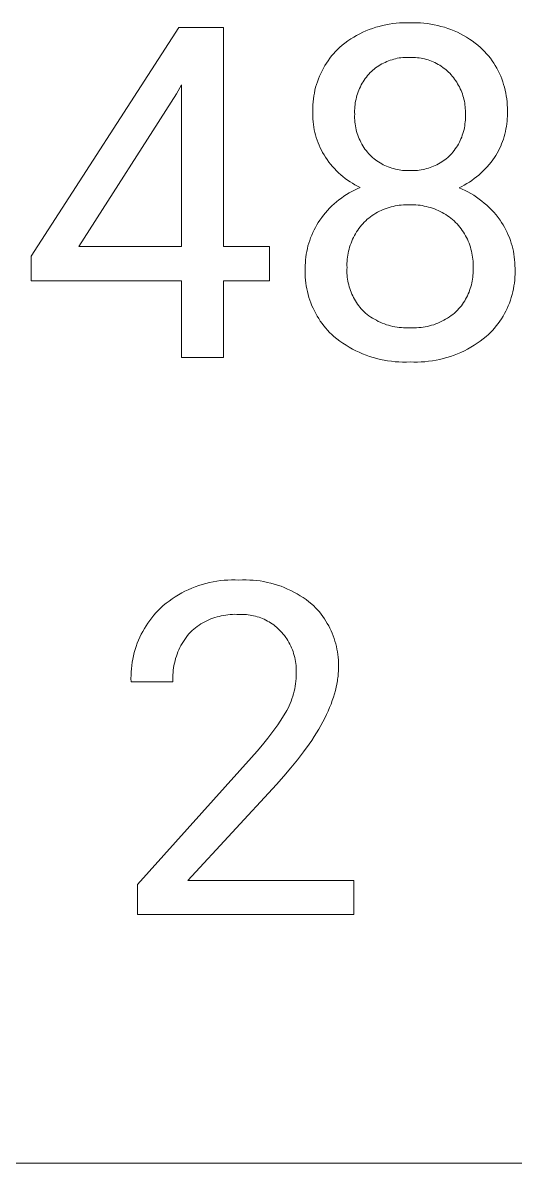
# Model space of a CAD drawing. Header units: millimetres. Extents: x 2840 to 6121, y 744 to 3036.
# Drawn here: x 5451.2 to 5497.6, y 927.5 to 1034.8 of the extents above; entities that cross this region are included whole.
import ezdxf

# ---------------------------------------------------------------- set-up
doc = ezdxf.new("R2010")
doc.units = ezdxf.units.MM
doc.header["$MEASUREMENT"] = 0
doc.layers.add('Domyślny', color=7, linetype='Continuous', true_color=0x000000)

msp = doc.modelspace()

# ---------------------------------------------------------------- linework, layer by layer
at = {"layer": 'Domyślny', "color": 18, "lineweight": 15, "true_color": 0x000000}
for p, q in [((5452.01, 1012.87), (5465.92, 1034.41)), ((5465.92, 1034.41), (5470.13, 1034.41)), ((5470.13, 1034.41), (5470.13, 1013.77)), ((5483.24, 1033.95), (5483.54, 1034.08)), ((5483.54, 1034.08), (5483.84, 1034.21)), ((5483.84, 1034.21), (5484.15, 1034.32)), ((5484.15, 1034.32), (5484.46, 1034.42)), ((5484.46, 1034.42), (5484.78, 1034.51)), ((5484.78, 1034.51), (5485.09, 1034.59)), ((5485.09, 1034.59), (5485.41, 1034.66)), ((5485.41, 1034.66), (5485.73, 1034.72)), ((5485.73, 1034.72), (5486.06, 1034.77)), ((5486.06, 1034.77), (5486.38, 1034.8)), ((5486.38, 1034.8), (5486.71, 1034.83)), ((5486.71, 1034.83), (5487.04, 1034.84)), ((5487.04, 1034.84), (5487.36, 1034.84)), ((5487.36, 1034.84), (5487.69, 1034.83)), ((5487.69, 1034.83), (5488.02, 1034.84)), ((5488.02, 1034.84), (5488.34, 1034.84)), ((5488.34, 1034.84), (5488.67, 1034.83)), ((5488.67, 1034.83), (5489, 1034.8)), ((5489, 1034.8), (5489.32, 1034.77)), ((5489.32, 1034.77), (5489.64, 1034.72)), ((5489.64, 1034.72), (5489.97, 1034.66)), ((5489.97, 1034.66), (5490.29, 1034.59)), ((5490.29, 1034.59), (5490.6, 1034.51)), ((5490.6, 1034.51), (5490.92, 1034.42)), ((5490.92, 1034.42), (5491.23, 1034.32)), ((5491.23, 1034.32), (5491.53, 1034.21)), ((5491.53, 1034.21), (5491.84, 1034.08)), ((5491.84, 1034.08), (5492.14, 1033.95)), ((5481.31, 1032.74), (5481.56, 1032.94)), ((5481.56, 1032.94), (5481.83, 1033.13)), ((5481.83, 1033.13), (5482.1, 1033.32)), ((5482.1, 1033.32), (5482.38, 1033.49)), ((5482.38, 1033.49), (5482.66, 1033.65)), ((5482.66, 1033.65), (5482.95, 1033.81)), ((5482.95, 1033.81), (5483.24, 1033.95)), ((5492.14, 1033.95), (5492.43, 1033.81)), ((5492.43, 1033.81), (5492.72, 1033.65)), ((5492.72, 1033.65), (5493, 1033.49)), ((5493, 1033.49), (5493.28, 1033.31)), ((5493.28, 1033.31), (5493.55, 1033.13)), ((5493.55, 1033.13), (5493.81, 1032.94)), ((5493.81, 1032.94), (5494.07, 1032.74)), ((5480.3, 1031.72), (5480.48, 1031.93)), ((5480.48, 1031.93), (5480.67, 1032.13)), ((5480.67, 1032.13), (5480.86, 1032.33)), ((5480.86, 1032.33), (5481.06, 1032.53)), ((5481.06, 1032.53), (5481.31, 1032.74)), ((5494.07, 1032.74), (5494.32, 1032.53)), ((5494.32, 1032.53), (5494.52, 1032.33)), ((5494.52, 1032.33), (5494.71, 1032.14)), ((5494.71, 1032.14), (5494.9, 1031.93)), ((5494.9, 1031.93), (5495.08, 1031.72)), ((5479.53, 1030.57), (5479.67, 1030.81)), ((5479.67, 1030.81), (5479.81, 1031.04)), ((5479.81, 1031.04), (5479.97, 1031.27)), ((5479.97, 1031.27), (5480.13, 1031.5)), ((5480.13, 1031.5), (5480.3, 1031.72)), ((5484.74, 1030.79), (5484.6, 1030.69)), ((5484.89, 1030.88), (5484.74, 1030.79)), ((5485.04, 1030.97), (5484.89, 1030.88)), ((5485.19, 1031.05), (5485.04, 1030.97)), ((5485.34, 1031.12), (5485.19, 1031.05)), ((5485.5, 1031.19), (5485.34, 1031.12)), ((5485.66, 1031.26), (5485.5, 1031.19)), ((5485.82, 1031.31), (5485.66, 1031.26)), ((5485.99, 1031.37), (5485.82, 1031.31)), ((5486.15, 1031.42), (5485.99, 1031.37)), ((5486.32, 1031.46), (5486.15, 1031.42)), ((5486.49, 1031.5), (5486.32, 1031.46)), ((5486.66, 1031.53), (5486.49, 1031.5)), ((5486.83, 1031.55), (5486.66, 1031.53)), ((5487, 1031.57), (5486.83, 1031.55)), ((5487.17, 1031.58), (5487, 1031.57)), ((5487.34, 1031.59), (5487.17, 1031.58)), ((5487.52, 1031.59), (5487.34, 1031.59)), ((5487.69, 1031.59), (5487.52, 1031.59)), ((5487.86, 1031.59), (5487.69, 1031.59)), ((5488.03, 1031.59), (5487.86, 1031.59)), ((5488.21, 1031.58), (5488.03, 1031.59)), ((5488.38, 1031.56), (5488.21, 1031.58)), ((5488.55, 1031.54), (5488.38, 1031.56)), ((5488.72, 1031.52), (5488.55, 1031.54)), ((5488.89, 1031.48), (5488.72, 1031.52)), ((5489.06, 1031.45), (5488.89, 1031.48)), ((5489.23, 1031.4), (5489.06, 1031.45)), ((5489.39, 1031.35), (5489.23, 1031.4)), ((5489.55, 1031.3), (5489.39, 1031.35)), ((5489.72, 1031.23), (5489.55, 1031.3)), ((5489.87, 1031.17), (5489.72, 1031.23)), ((5490.03, 1031.09), (5489.87, 1031.17)), ((5490.19, 1031.02), (5490.03, 1031.09)), ((5490.34, 1030.93), (5490.19, 1031.02)), ((5490.48, 1030.85), (5490.34, 1030.93)), ((5490.63, 1030.75), (5490.48, 1030.85)), ((5495.08, 1031.72), (5495.25, 1031.5)), ((5495.25, 1031.5), (5495.41, 1031.27)), ((5495.41, 1031.27), (5495.57, 1031.04)), ((5495.57, 1031.04), (5495.71, 1030.81)), ((5495.71, 1030.81), (5495.85, 1030.57)), ((5479.06, 1029.56), (5479.16, 1029.82)), ((5479.16, 1029.82), (5479.28, 1030.07)), ((5479.28, 1030.07), (5479.4, 1030.32)), ((5479.4, 1030.32), (5479.53, 1030.57)), ((5483.58, 1029.74), (5483.47, 1029.6)), ((5483.69, 1029.88), (5483.58, 1029.74)), ((5483.81, 1030.01), (5483.69, 1029.88)), ((5483.93, 1030.15), (5483.81, 1030.01)), ((5484.06, 1030.26), (5483.93, 1030.15)), ((5484.19, 1030.38), (5484.06, 1030.26)), ((5484.32, 1030.49), (5484.19, 1030.38)), ((5484.45, 1030.59), (5484.32, 1030.49)), ((5484.6, 1030.69), (5484.45, 1030.59)), ((5490.77, 1030.65), (5490.63, 1030.75)), ((5490.91, 1030.55), (5490.77, 1030.65)), ((5491.05, 1030.44), (5490.91, 1030.55)), ((5491.18, 1030.33), (5491.05, 1030.44)), ((5491.3, 1030.21), (5491.18, 1030.33)), ((5491.43, 1030.09), (5491.3, 1030.21)), ((5491.55, 1029.96), (5491.43, 1030.09)), ((5491.66, 1029.83), (5491.55, 1029.96)), ((5491.77, 1029.69), (5491.66, 1029.83)), ((5495.85, 1030.57), (5495.98, 1030.32)), ((5495.98, 1030.32), (5496.1, 1030.07)), ((5496.1, 1030.07), (5496.22, 1029.82)), ((5496.22, 1029.82), (5496.32, 1029.56)), ((5466.16, 1029.01), (5465.69, 1028.15)), ((5466.16, 1013.77), (5466.16, 1029.01)), ((5478.73, 1028.5), (5478.8, 1028.77)), ((5478.8, 1028.77), (5478.88, 1029.04)), ((5478.88, 1029.04), (5478.96, 1029.3)), ((5478.96, 1029.3), (5479.06, 1029.56)), ((5482.94, 1028.67), (5482.87, 1028.51)), ((5483.01, 1028.83), (5482.94, 1028.67)), ((5483.1, 1028.99), (5483.01, 1028.83)), ((5483.18, 1029.15), (5483.1, 1028.99)), ((5483.28, 1029.3), (5483.18, 1029.15)), ((5483.37, 1029.45), (5483.28, 1029.3)), ((5483.47, 1029.6), (5483.37, 1029.45)), ((5491.88, 1029.55), (5491.77, 1029.69)), ((5491.98, 1029.41), (5491.88, 1029.55)), ((5492.08, 1029.26), (5491.98, 1029.41)), ((5492.17, 1029.11), (5492.08, 1029.26)), ((5492.26, 1028.95), (5492.17, 1029.11)), ((5492.34, 1028.8), (5492.26, 1028.95)), ((5492.42, 1028.64), (5492.34, 1028.8)), ((5492.49, 1028.48), (5492.42, 1028.64)), ((5496.32, 1029.56), (5496.42, 1029.3)), ((5496.42, 1029.3), (5496.5, 1029.04)), ((5496.5, 1029.04), (5496.58, 1028.77)), ((5496.58, 1028.77), (5496.65, 1028.5)), ((5465.69, 1028.15), (5456.49, 1013.77)), ((5478.56, 1027.41), (5478.59, 1027.68)), ((5478.59, 1027.68), (5478.63, 1027.96)), ((5478.63, 1027.96), (5478.68, 1028.23)), ((5478.68, 1028.23), (5478.73, 1028.5)), ((5482.6, 1027.65), (5482.56, 1027.48)), ((5482.64, 1027.83), (5482.6, 1027.65)), ((5482.69, 1028), (5482.64, 1027.83)), ((5482.74, 1028.17), (5482.69, 1028)), ((5482.8, 1028.34), (5482.74, 1028.17)), ((5482.87, 1028.51), (5482.8, 1028.34)), ((5492.56, 1028.31), (5492.49, 1028.48)), ((5492.62, 1028.15), (5492.56, 1028.31)), ((5492.67, 1027.98), (5492.62, 1028.15)), ((5492.72, 1027.81), (5492.67, 1027.98)), ((5492.76, 1027.64), (5492.72, 1027.81)), ((5492.8, 1027.47), (5492.76, 1027.64)), ((5496.65, 1028.5), (5496.71, 1028.23)), ((5496.71, 1028.23), (5496.75, 1027.96)), ((5496.75, 1027.96), (5496.79, 1027.68)), ((5496.79, 1027.68), (5496.82, 1027.41)), ((5478.52, 1026.58), (5478.53, 1026.85)), ((5478.53, 1026.3), (5478.52, 1026.58)), ((5478.53, 1026.85), (5478.54, 1027.13)), ((5478.54, 1027.13), (5478.56, 1027.41)), ((5482.48, 1026.77), (5482.47, 1026.59)), ((5482.47, 1026.59), (5482.47, 1026.41)), ((5482.49, 1026.95), (5482.48, 1026.77)), ((5482.51, 1027.13), (5482.49, 1026.95)), ((5482.53, 1027.3), (5482.51, 1027.13)), ((5482.56, 1027.48), (5482.53, 1027.3)), ((5492.83, 1027.29), (5492.8, 1027.47)), ((5492.86, 1027.12), (5492.83, 1027.29)), ((5492.88, 1026.94), (5492.86, 1027.12)), ((5492.89, 1026.76), (5492.88, 1026.94)), ((5492.9, 1026.59), (5492.89, 1026.76)), ((5492.9, 1026.41), (5492.9, 1026.59)), ((5496.82, 1027.41), (5496.84, 1027.13)), ((5496.84, 1027.13), (5496.85, 1026.85)), ((5496.85, 1026.85), (5496.85, 1026.58)), ((5496.85, 1026.58), (5496.85, 1026.3)), ((5478.53, 1026.04), (5478.53, 1026.3)), ((5478.54, 1025.79), (5478.53, 1026.04)), ((5478.56, 1025.53), (5478.54, 1025.79)), ((5478.59, 1025.28), (5478.56, 1025.53)), ((5482.47, 1026.41), (5482.48, 1026.23)), ((5482.48, 1026.23), (5482.47, 1026.05)), ((5482.47, 1026.05), (5482.47, 1025.87)), ((5482.47, 1025.87), (5482.48, 1025.69)), ((5482.48, 1025.69), (5482.5, 1025.5)), ((5482.5, 1025.5), (5482.52, 1025.32)), ((5492.86, 1025.32), (5492.88, 1025.51)), ((5492.88, 1025.51), (5492.9, 1025.69)), ((5492.9, 1026.23), (5492.9, 1026.41)), ((5492.91, 1026.05), (5492.9, 1026.23)), ((5492.9, 1025.87), (5492.91, 1026.05)), ((5492.9, 1025.69), (5492.9, 1025.87)), ((5496.82, 1025.57), (5496.8, 1025.33)), ((5496.84, 1025.81), (5496.82, 1025.57)), ((5496.85, 1026.06), (5496.84, 1025.81)), ((5496.85, 1026.3), (5496.85, 1026.06)), ((5478.63, 1025.03), (5478.59, 1025.28)), ((5478.67, 1024.77), (5478.63, 1025.03)), ((5478.73, 1024.52), (5478.67, 1024.77)), ((5478.79, 1024.28), (5478.73, 1024.52)), ((5482.52, 1025.32), (5482.54, 1025.14)), ((5482.54, 1025.14), (5482.58, 1024.96)), ((5482.58, 1024.96), (5482.62, 1024.78)), ((5482.62, 1024.78), (5482.66, 1024.61)), ((5482.66, 1024.61), (5482.72, 1024.43)), ((5482.72, 1024.43), (5482.77, 1024.26)), ((5492.61, 1024.26), (5492.67, 1024.43)), ((5492.67, 1024.43), (5492.72, 1024.61)), ((5492.72, 1024.61), (5492.77, 1024.79)), ((5492.77, 1024.79), (5492.8, 1024.96)), ((5492.8, 1024.96), (5492.84, 1025.14)), ((5492.84, 1025.14), (5492.86, 1025.32)), ((5496.62, 1024.37), (5496.55, 1024.14)), ((5496.67, 1024.61), (5496.62, 1024.37)), ((5496.72, 1024.85), (5496.67, 1024.61)), ((5496.76, 1025.09), (5496.72, 1024.85)), ((5496.8, 1025.33), (5496.76, 1025.09)), ((5478.86, 1024.03), (5478.79, 1024.28)), ((5478.94, 1023.79), (5478.86, 1024.03)), ((5479.03, 1023.55), (5478.94, 1023.79)), ((5479.12, 1023.31), (5479.03, 1023.55)), ((5479.23, 1023.08), (5479.12, 1023.31)), ((5482.77, 1024.26), (5482.84, 1024.09)), ((5482.84, 1024.09), (5482.91, 1023.92)), ((5482.91, 1023.92), (5482.98, 1023.75)), ((5482.98, 1023.75), (5483.06, 1023.59)), ((5483.06, 1023.59), (5483.15, 1023.43)), ((5483.15, 1023.43), (5483.24, 1023.27)), ((5483.24, 1023.27), (5483.34, 1023.11)), ((5492.05, 1023.12), (5492.15, 1023.27)), ((5492.15, 1023.27), (5492.24, 1023.43)), ((5492.24, 1023.43), (5492.33, 1023.59)), ((5492.33, 1023.59), (5492.41, 1023.75)), ((5492.41, 1023.75), (5492.48, 1023.92)), ((5492.48, 1023.92), (5492.55, 1024.09)), ((5492.55, 1024.09), (5492.61, 1024.26)), ((5496.31, 1023.45), (5496.22, 1023.22)), ((5496.4, 1023.68), (5496.31, 1023.45)), ((5496.48, 1023.9), (5496.4, 1023.68)), ((5496.55, 1024.14), (5496.48, 1023.9)), ((5479.34, 1022.85), (5479.23, 1023.08)), ((5479.46, 1022.62), (5479.34, 1022.85)), ((5479.59, 1022.4), (5479.46, 1022.62)), ((5479.72, 1022.18), (5479.59, 1022.4)), ((5479.88, 1021.96), (5479.72, 1022.18)), ((5483.34, 1023.11), (5483.44, 1022.96)), ((5483.44, 1022.96), (5483.55, 1022.82)), ((5483.55, 1022.82), (5483.67, 1022.67)), ((5483.67, 1022.67), (5483.79, 1022.53)), ((5483.79, 1022.53), (5483.91, 1022.4)), ((5483.91, 1022.4), (5484.03, 1022.28)), ((5484.03, 1022.28), (5484.16, 1022.16)), ((5491.23, 1022.16), (5491.37, 1022.28)), ((5491.37, 1022.28), (5491.49, 1022.4)), ((5491.49, 1022.4), (5491.61, 1022.54)), ((5491.61, 1022.54), (5491.73, 1022.67)), ((5491.73, 1022.67), (5491.84, 1022.82)), ((5491.84, 1022.82), (5491.95, 1022.97)), ((5491.95, 1022.97), (5492.05, 1023.12)), ((5495.76, 1022.36), (5495.63, 1022.16)), ((5495.89, 1022.57), (5495.76, 1022.36)), ((5496.01, 1022.79), (5495.89, 1022.57)), ((5496.12, 1023), (5496.01, 1022.79)), ((5496.22, 1023.22), (5496.12, 1023)), ((5480.04, 1021.73), (5479.88, 1021.96)), ((5480.21, 1021.52), (5480.04, 1021.73)), ((5480.39, 1021.31), (5480.21, 1021.52)), ((5480.57, 1021.11), (5480.39, 1021.31)), ((5480.76, 1020.91), (5480.57, 1021.11)), ((5484.16, 1022.16), (5484.3, 1022.05)), ((5484.3, 1022.05), (5484.43, 1021.94)), ((5484.43, 1021.94), (5484.57, 1021.84)), ((5484.57, 1021.84), (5484.72, 1021.74)), ((5484.72, 1021.74), (5484.86, 1021.65)), ((5484.86, 1021.65), (5485.02, 1021.56)), ((5485.02, 1021.56), (5485.17, 1021.48)), ((5485.17, 1021.48), (5485.32, 1021.4)), ((5485.32, 1021.4), (5485.48, 1021.33)), ((5485.48, 1021.33), (5485.64, 1021.27)), ((5485.64, 1021.27), (5485.81, 1021.21)), ((5485.81, 1021.21), (5485.97, 1021.15)), ((5485.97, 1021.15), (5486.14, 1021.11)), ((5486.14, 1021.11), (5486.31, 1021.06)), ((5489.08, 1021.06), (5489.25, 1021.11)), ((5489.25, 1021.11), (5489.41, 1021.16)), ((5489.41, 1021.16), (5489.58, 1021.21)), ((5489.58, 1021.21), (5489.74, 1021.27)), ((5489.74, 1021.27), (5489.91, 1021.33)), ((5489.91, 1021.33), (5490.06, 1021.41)), ((5490.06, 1021.41), (5490.22, 1021.48)), ((5490.22, 1021.48), (5490.38, 1021.56)), ((5490.38, 1021.56), (5490.53, 1021.65)), ((5490.53, 1021.65), (5490.68, 1021.74)), ((5490.68, 1021.74), (5490.82, 1021.84)), ((5490.82, 1021.84), (5490.96, 1021.94)), ((5490.96, 1021.94), (5491.1, 1022.05)), ((5491.1, 1022.05), (5491.23, 1022.16)), ((5494.95, 1021.29), (5494.76, 1021.08)), ((5495.13, 1021.5), (5494.95, 1021.29)), ((5495.31, 1021.71), (5495.13, 1021.5)), ((5495.47, 1021.93), (5495.31, 1021.71)), ((5495.63, 1022.16), (5495.47, 1021.93)), ((5480.96, 1020.72), (5480.76, 1020.91)), ((5481.16, 1020.54), (5480.96, 1020.72)), ((5481.37, 1020.36), (5481.16, 1020.54)), ((5481.59, 1020.19), (5481.37, 1020.36)), ((5481.81, 1020.03), (5481.59, 1020.19)), ((5482.04, 1019.88), (5481.81, 1020.03)), ((5486.31, 1021.06), (5486.48, 1021.03)), ((5486.48, 1021.03), (5486.65, 1020.99)), ((5486.65, 1020.99), (5486.82, 1020.97)), ((5486.82, 1020.97), (5486.99, 1020.95)), ((5486.99, 1020.95), (5487.17, 1020.94)), ((5487.17, 1020.94), (5487.34, 1020.93)), ((5487.34, 1020.93), (5487.52, 1020.93)), ((5487.52, 1020.93), (5487.69, 1020.94)), ((5487.69, 1020.94), (5487.86, 1020.93)), ((5487.86, 1020.93), (5488.04, 1020.93)), ((5488.04, 1020.93), (5488.21, 1020.94)), ((5488.21, 1020.94), (5488.39, 1020.95)), ((5488.39, 1020.95), (5488.56, 1020.97)), ((5488.56, 1020.97), (5488.73, 1021)), ((5488.73, 1021), (5488.91, 1021.03)), ((5488.91, 1021.03), (5489.08, 1021.06)), ((5493.72, 1020.17), (5493.5, 1020.01)), ((5493.94, 1020.34), (5493.72, 1020.17)), ((5494.16, 1020.51), (5493.94, 1020.34)), ((5494.36, 1020.7), (5494.16, 1020.51)), ((5494.57, 1020.89), (5494.36, 1020.7)), ((5494.76, 1021.08), (5494.57, 1020.89)), ((5481.95, 1018.82), (5482.2, 1018.96)), ((5482.27, 1019.73), (5482.04, 1019.88)), ((5482.2, 1018.96), (5482.46, 1019.1)), ((5482.5, 1019.59), (5482.27, 1019.73)), ((5482.46, 1019.1), (5482.72, 1019.22)), ((5482.75, 1019.46), (5482.5, 1019.59)), ((5482.72, 1019.22), (5482.99, 1019.34)), ((5482.99, 1019.34), (5482.75, 1019.46)), ((5492.55, 1019.44), (5492.3, 1019.32)), ((5492.3, 1019.32), (5492.59, 1019.19)), ((5492.79, 1019.57), (5492.55, 1019.44)), ((5492.59, 1019.19), (5492.87, 1019.06)), ((5493.03, 1019.71), (5492.79, 1019.57)), ((5492.87, 1019.06), (5493.14, 1018.92)), ((5493.27, 1019.85), (5493.03, 1019.71)), ((5493.5, 1020.01), (5493.27, 1019.85)), ((5480.54, 1017.79), (5480.76, 1017.98)), ((5480.76, 1017.98), (5480.99, 1018.17)), ((5480.99, 1018.17), (5481.22, 1018.34)), ((5481.22, 1018.34), (5481.46, 1018.51)), ((5481.46, 1018.51), (5481.7, 1018.67)), ((5481.7, 1018.67), (5481.95, 1018.82)), ((5493.14, 1018.92), (5493.41, 1018.77)), ((5493.41, 1018.77), (5493.68, 1018.6)), ((5493.68, 1018.6), (5493.94, 1018.43)), ((5493.94, 1018.43), (5494.19, 1018.25)), ((5494.19, 1018.25), (5494.44, 1018.06)), ((5494.44, 1018.06), (5494.68, 1017.87)), ((5479.55, 1016.74), (5479.73, 1016.96)), ((5479.73, 1016.96), (5479.92, 1017.18)), ((5479.92, 1017.18), (5480.12, 1017.39)), ((5480.12, 1017.39), (5480.33, 1017.6)), ((5480.33, 1017.6), (5480.54, 1017.79)), ((5484.46, 1016.91), (5484.29, 1016.8)), ((5484.63, 1017), (5484.46, 1016.91)), ((5484.8, 1017.1), (5484.63, 1017)), ((5484.98, 1017.18), (5484.8, 1017.1)), ((5485.16, 1017.26), (5484.98, 1017.18)), ((5485.34, 1017.33), (5485.16, 1017.26)), ((5485.52, 1017.4), (5485.34, 1017.33)), ((5485.71, 1017.46), (5485.52, 1017.4)), ((5485.9, 1017.51), (5485.71, 1017.46)), ((5486.09, 1017.56), (5485.9, 1017.51)), ((5486.28, 1017.6), (5486.09, 1017.56)), ((5486.47, 1017.64), (5486.28, 1017.6)), ((5486.67, 1017.66), (5486.47, 1017.64)), ((5486.86, 1017.68), (5486.67, 1017.66)), ((5487.06, 1017.7), (5486.86, 1017.68)), ((5487.25, 1017.71), (5487.06, 1017.7)), ((5487.45, 1017.71), (5487.25, 1017.71)), ((5487.65, 1017.7), (5487.45, 1017.71)), ((5487.84, 1017.71), (5487.65, 1017.7)), ((5488.04, 1017.7), (5487.84, 1017.71)), ((5488.24, 1017.69), (5488.04, 1017.7)), ((5488.44, 1017.68), (5488.24, 1017.69)), ((5488.64, 1017.66), (5488.44, 1017.68)), ((5488.83, 1017.63), (5488.64, 1017.66)), ((5489.03, 1017.59), (5488.83, 1017.63)), ((5489.22, 1017.55), (5489.03, 1017.59)), ((5489.42, 1017.5), (5489.22, 1017.55)), ((5489.61, 1017.45), (5489.42, 1017.5)), ((5489.8, 1017.39), (5489.61, 1017.45)), ((5489.98, 1017.32), (5489.8, 1017.39)), ((5490.17, 1017.24), (5489.98, 1017.32)), ((5490.35, 1017.16), (5490.17, 1017.24)), ((5490.53, 1017.08), (5490.35, 1017.16)), ((5490.7, 1016.99), (5490.53, 1017.08)), ((5490.88, 1016.89), (5490.7, 1016.99)), ((5491.05, 1016.79), (5490.88, 1016.89)), ((5494.68, 1017.87), (5494.92, 1017.66)), ((5494.92, 1017.66), (5495.14, 1017.45)), ((5495.14, 1017.45), (5495.36, 1017.23)), ((5495.36, 1017.23), (5495.57, 1017)), ((5495.57, 1017), (5495.78, 1016.76)), ((5478.78, 1015.58), (5478.91, 1015.82)), ((5478.91, 1015.82), (5479.05, 1016.05)), ((5479.05, 1016.05), (5479.2, 1016.27)), ((5479.2, 1016.27), (5479.37, 1016.51)), ((5479.37, 1016.51), (5479.55, 1016.74)), ((5483.11, 1015.78), (5482.99, 1015.63)), ((5483.24, 1015.93), (5483.11, 1015.78)), ((5483.37, 1016.07), (5483.24, 1015.93)), ((5483.52, 1016.21), (5483.37, 1016.07)), ((5483.66, 1016.34), (5483.52, 1016.21)), ((5483.81, 1016.46), (5483.66, 1016.34)), ((5483.97, 1016.58), (5483.81, 1016.46)), ((5484.13, 1016.7), (5483.97, 1016.58)), ((5484.29, 1016.8), (5484.13, 1016.7)), ((5491.21, 1016.68), (5491.05, 1016.79)), ((5491.37, 1016.56), (5491.21, 1016.68)), ((5491.53, 1016.44), (5491.37, 1016.56)), ((5491.69, 1016.32), (5491.53, 1016.44)), ((5491.84, 1016.19), (5491.69, 1016.32)), ((5491.98, 1016.05), (5491.84, 1016.19)), ((5492.12, 1015.91), (5491.98, 1016.05)), ((5492.25, 1015.76), (5492.12, 1015.91)), ((5492.37, 1015.61), (5492.25, 1015.76)), ((5495.78, 1016.76), (5495.97, 1016.52)), ((5495.97, 1016.52), (5496.16, 1016.27)), ((5496.16, 1016.27), (5496.31, 1016.05)), ((5496.31, 1016.05), (5496.45, 1015.82)), ((5496.45, 1015.82), (5496.59, 1015.59)), ((5478.33, 1014.61), (5478.43, 1014.86)), ((5478.43, 1014.86), (5478.54, 1015.11)), ((5478.54, 1015.11), (5478.65, 1015.35)), ((5478.65, 1015.35), (5478.78, 1015.58)), ((5482.45, 1014.81), (5482.36, 1014.64)), ((5482.55, 1014.98), (5482.45, 1014.81)), ((5482.65, 1015.15), (5482.55, 1014.98)), ((5482.76, 1015.31), (5482.65, 1015.15)), ((5482.87, 1015.47), (5482.76, 1015.31)), ((5482.99, 1015.63), (5482.87, 1015.47)), ((5492.49, 1015.46), (5492.37, 1015.61)), ((5492.6, 1015.3), (5492.49, 1015.46)), ((5492.71, 1015.14), (5492.6, 1015.3)), ((5492.82, 1014.97), (5492.71, 1015.14)), ((5492.91, 1014.8), (5492.82, 1014.97)), ((5493, 1014.63), (5492.91, 1014.8)), ((5496.59, 1015.59), (5496.71, 1015.35)), ((5496.71, 1015.35), (5496.83, 1015.11)), ((5496.83, 1015.11), (5496.94, 1014.86)), ((5496.94, 1014.86), (5497.04, 1014.62)), ((5456.49, 1013.77), (5466.16, 1013.77)), ((5470.13, 1013.77), (5474.44, 1013.77)), ((5474.44, 1013.77), (5474.44, 1010.55)), ((5478.02, 1013.59), (5478.08, 1013.85)), ((5478.08, 1013.85), (5478.16, 1014.1)), ((5478.16, 1014.1), (5478.24, 1014.36)), ((5478.24, 1014.36), (5478.33, 1014.61)), ((5482, 1013.73), (5481.95, 1013.54)), ((5482.06, 1013.92), (5482, 1013.73)), ((5482.13, 1014.1), (5482.06, 1013.92)), ((5482.2, 1014.28), (5482.13, 1014.1)), ((5482.28, 1014.46), (5482.2, 1014.28)), ((5482.36, 1014.64), (5482.28, 1014.46)), ((5493.09, 1014.46), (5493, 1014.63)), ((5493.17, 1014.28), (5493.09, 1014.46)), ((5493.24, 1014.1), (5493.17, 1014.28)), ((5493.31, 1013.91), (5493.24, 1014.1)), ((5493.37, 1013.73), (5493.31, 1013.91)), ((5493.42, 1013.54), (5493.37, 1013.73)), ((5497.04, 1014.62), (5497.13, 1014.36)), ((5497.13, 1014.36), (5497.22, 1014.11)), ((5497.22, 1014.11), (5497.29, 1013.85)), ((5497.29, 1013.85), (5497.36, 1013.59)), ((5497.36, 1013.59), (5497.42, 1013.33)), ((5452.01, 1010.55), (5452.01, 1012.87)), ((5477.83, 1012.26), (5477.85, 1012.53)), ((5477.85, 1012.53), (5477.87, 1012.79)), ((5477.87, 1012.79), (5477.91, 1013.06)), ((5477.91, 1013.06), (5477.96, 1013.32)), ((5477.96, 1013.32), (5478.02, 1013.59)), ((5481.78, 1012.58), (5481.76, 1012.39)), ((5481.8, 1012.78), (5481.78, 1012.58)), ((5481.83, 1012.97), (5481.8, 1012.78)), ((5481.86, 1013.16), (5481.83, 1012.97)), ((5481.9, 1013.35), (5481.86, 1013.16)), ((5481.95, 1013.54), (5481.9, 1013.35)), ((5493.47, 1013.35), (5493.42, 1013.54)), ((5493.51, 1013.16), (5493.47, 1013.35)), ((5493.55, 1012.97), (5493.51, 1013.16)), ((5493.58, 1012.77), (5493.55, 1012.97)), ((5493.6, 1012.58), (5493.58, 1012.77)), ((5493.62, 1012.39), (5493.6, 1012.58)), ((5497.42, 1013.33), (5497.47, 1013.06)), ((5497.47, 1013.06), (5497.5, 1012.8)), ((5497.5, 1012.8), (5497.53, 1012.53)), ((5497.53, 1012.53), (5497.55, 1012.26)), ((5477.81, 1011.99), (5477.83, 1012.26)), ((5477.81, 1011.72), (5477.81, 1011.99)), ((5477.81, 1011.45), (5477.81, 1011.72)), ((5477.81, 1011.17), (5477.81, 1011.45)), ((5481.76, 1012.39), (5481.75, 1012.19)), ((5481.75, 1012.19), (5481.75, 1012)), ((5481.75, 1012), (5481.76, 1011.8)), ((5481.76, 1011.8), (5481.75, 1011.62)), ((5481.75, 1011.62), (5481.75, 1011.44)), ((5493.62, 1012.19), (5493.62, 1012.39)), ((5493.63, 1012), (5493.62, 1012.19)), ((5493.62, 1011.8), (5493.63, 1012)), ((5493.63, 1011.62), (5493.62, 1011.8)), ((5493.63, 1011.44), (5493.63, 1011.62)), ((5497.55, 1012.26), (5497.56, 1011.99)), ((5497.56, 1011.99), (5497.57, 1011.72)), ((5497.57, 1011.72), (5497.57, 1011.45)), ((5497.57, 1011.45), (5497.57, 1011.17)), ((5466.16, 1010.55), (5452.01, 1010.55)), ((5466.16, 1003.34), (5466.16, 1010.55)), ((5474.44, 1010.55), (5470.13, 1010.55)), ((5470.13, 1010.55), (5470.13, 1003.34)), ((5477.82, 1010.9), (5477.81, 1011.17)), ((5477.84, 1010.62), (5477.82, 1010.9)), ((5477.87, 1010.34), (5477.84, 1010.62)), ((5481.75, 1011.44), (5481.75, 1011.25)), ((5481.75, 1011.25), (5481.77, 1011.07)), ((5481.77, 1011.07), (5481.78, 1010.89)), ((5481.78, 1010.89), (5481.81, 1010.71)), ((5481.81, 1010.71), (5481.84, 1010.53)), ((5481.84, 1010.53), (5481.87, 1010.35)), ((5493.51, 1010.35), (5493.54, 1010.53)), ((5493.54, 1010.53), (5493.57, 1010.71)), ((5493.57, 1010.71), (5493.59, 1010.89)), ((5493.59, 1010.89), (5493.61, 1011.07)), ((5493.61, 1011.07), (5493.62, 1011.25)), ((5493.62, 1011.25), (5493.63, 1011.44)), ((5497.54, 1010.62), (5497.51, 1010.34)), ((5497.56, 1010.89), (5497.54, 1010.62)), ((5497.57, 1011.17), (5497.56, 1010.89)), ((5477.91, 1010.07), (5477.87, 1010.34)), ((5477.96, 1009.8), (5477.91, 1010.07)), ((5478.02, 1009.53), (5477.96, 1009.8)), ((5478.09, 1009.26), (5478.02, 1009.53)), ((5481.87, 1010.35), (5481.91, 1010.17)), ((5481.91, 1010.17), (5481.96, 1009.99)), ((5481.96, 1009.99), (5482.02, 1009.82)), ((5482.02, 1009.82), (5482.07, 1009.64)), ((5482.07, 1009.64), (5482.14, 1009.47)), ((5482.14, 1009.47), (5482.21, 1009.3)), ((5482.21, 1009.3), (5482.29, 1009.14)), ((5493.09, 1009.14), (5493.17, 1009.31)), ((5493.17, 1009.31), (5493.24, 1009.48)), ((5493.24, 1009.48), (5493.3, 1009.65)), ((5493.3, 1009.65), (5493.36, 1009.82)), ((5493.36, 1009.82), (5493.42, 1009.99)), ((5493.42, 1009.99), (5493.46, 1010.17)), ((5493.46, 1010.17), (5493.51, 1010.35)), ((5497.36, 1009.52), (5497.3, 1009.25)), ((5497.42, 1009.79), (5497.36, 1009.52)), ((5497.47, 1010.07), (5497.42, 1009.79)), ((5497.51, 1010.34), (5497.47, 1010.07)), ((5478.16, 1008.99), (5478.09, 1009.26)), ((5478.25, 1008.73), (5478.16, 1008.99)), ((5478.34, 1008.47), (5478.25, 1008.73)), ((5478.45, 1008.21), (5478.34, 1008.47)), ((5482.29, 1009.14), (5482.37, 1008.97)), ((5482.37, 1008.97), (5482.46, 1008.81)), ((5482.46, 1008.81), (5482.55, 1008.65)), ((5482.55, 1008.65), (5482.65, 1008.5)), ((5482.65, 1008.5), (5482.75, 1008.35)), ((5482.75, 1008.35), (5482.86, 1008.2)), ((5492.52, 1008.21), (5492.63, 1008.36)), ((5492.63, 1008.36), (5492.73, 1008.51)), ((5492.73, 1008.51), (5492.83, 1008.66)), ((5492.83, 1008.66), (5492.92, 1008.82)), ((5492.92, 1008.82), (5493.01, 1008.98)), ((5493.01, 1008.98), (5493.09, 1009.14)), ((5497.04, 1008.46), (5496.94, 1008.21)), ((5497.13, 1008.72), (5497.04, 1008.46)), ((5497.22, 1008.99), (5497.13, 1008.72)), ((5497.3, 1009.25), (5497.22, 1008.99)), ((5478.56, 1007.96), (5478.45, 1008.21)), ((5478.68, 1007.71), (5478.56, 1007.96)), ((5478.81, 1007.47), (5478.68, 1007.71)), ((5478.95, 1007.23), (5478.81, 1007.47)), ((5479.09, 1006.99), (5478.95, 1007.23)), ((5482.86, 1008.2), (5482.97, 1008.06)), ((5482.97, 1008.06), (5483.09, 1007.92)), ((5483.09, 1007.92), (5483.21, 1007.78)), ((5483.21, 1007.78), (5483.34, 1007.65)), ((5483.34, 1007.65), (5483.5, 1007.51)), ((5483.5, 1007.51), (5483.66, 1007.39)), ((5483.66, 1007.39), (5483.82, 1007.26)), ((5483.82, 1007.26), (5483.99, 1007.14)), ((5491.22, 1007.04), (5491.39, 1007.15)), ((5491.39, 1007.15), (5491.56, 1007.27)), ((5491.56, 1007.27), (5491.72, 1007.39)), ((5491.72, 1007.39), (5491.88, 1007.52)), ((5491.88, 1007.52), (5492.04, 1007.66)), ((5492.04, 1007.66), (5492.16, 1007.79)), ((5492.16, 1007.79), (5492.29, 1007.93)), ((5492.29, 1007.93), (5492.4, 1008.07)), ((5492.4, 1008.07), (5492.52, 1008.21)), ((5496.44, 1007.22), (5496.29, 1006.98)), ((5496.57, 1007.46), (5496.44, 1007.22)), ((5496.7, 1007.7), (5496.57, 1007.46)), ((5496.82, 1007.95), (5496.7, 1007.7)), ((5496.94, 1008.21), (5496.82, 1007.95)), ((5479.24, 1006.76), (5479.09, 1006.99)), ((5479.4, 1006.54), (5479.24, 1006.76)), ((5479.57, 1006.32), (5479.4, 1006.54)), ((5479.75, 1006.1), (5479.57, 1006.32)), ((5479.93, 1005.89), (5479.75, 1006.1)), ((5483.99, 1007.14), (5484.16, 1007.03)), ((5484.16, 1007.03), (5484.34, 1006.93)), ((5484.34, 1006.93), (5484.52, 1006.83)), ((5484.52, 1006.83), (5484.7, 1006.73)), ((5484.7, 1006.73), (5484.89, 1006.65)), ((5484.89, 1006.65), (5485.07, 1006.57)), ((5485.07, 1006.57), (5485.27, 1006.49)), ((5485.27, 1006.49), (5485.46, 1006.42)), ((5485.46, 1006.42), (5485.66, 1006.36)), ((5485.66, 1006.36), (5485.86, 1006.31)), ((5485.86, 1006.31), (5486.06, 1006.26)), ((5486.06, 1006.26), (5486.26, 1006.22)), ((5486.26, 1006.22), (5486.46, 1006.19)), ((5486.46, 1006.19), (5486.66, 1006.16)), ((5486.66, 1006.16), (5486.87, 1006.14)), ((5486.87, 1006.14), (5487.07, 1006.13)), ((5487.07, 1006.13), (5487.28, 1006.12)), ((5487.28, 1006.12), (5487.48, 1006.12)), ((5487.48, 1006.12), (5487.69, 1006.13)), ((5487.69, 1006.13), (5487.89, 1006.12)), ((5487.89, 1006.12), (5488.1, 1006.12)), ((5488.1, 1006.12), (5488.31, 1006.13)), ((5488.31, 1006.13), (5488.51, 1006.14)), ((5488.51, 1006.14), (5488.72, 1006.16)), ((5488.72, 1006.16), (5488.92, 1006.19)), ((5488.92, 1006.19), (5489.12, 1006.22)), ((5489.12, 1006.22), (5489.32, 1006.26)), ((5489.32, 1006.26), (5489.53, 1006.31)), ((5489.53, 1006.31), (5489.72, 1006.36)), ((5489.72, 1006.36), (5489.92, 1006.42)), ((5489.92, 1006.42), (5490.11, 1006.49)), ((5490.11, 1006.49), (5490.31, 1006.57)), ((5490.31, 1006.57), (5490.49, 1006.65)), ((5490.49, 1006.65), (5490.68, 1006.74)), ((5490.68, 1006.74), (5490.86, 1006.83)), ((5490.86, 1006.83), (5491.04, 1006.93)), ((5491.04, 1006.93), (5491.22, 1007.04)), ((5495.63, 1006.09), (5495.45, 1005.88)), ((5495.81, 1006.31), (5495.63, 1006.09)), ((5495.98, 1006.53), (5495.81, 1006.31)), ((5496.14, 1006.75), (5495.98, 1006.53)), ((5496.29, 1006.98), (5496.14, 1006.75)), ((5480.12, 1005.69), (5479.93, 1005.89)), ((5480.32, 1005.5), (5480.12, 1005.69)), ((5480.52, 1005.31), (5480.32, 1005.5)), ((5480.79, 1005.09), (5480.52, 1005.31)), ((5481.08, 1004.88), (5480.79, 1005.09)), ((5494.58, 1005.08), (5494.3, 1004.87)), ((5494.86, 1005.3), (5494.58, 1005.08)), ((5495.06, 1005.49), (5494.86, 1005.3)), ((5495.26, 1005.68), (5495.06, 1005.49)), ((5495.45, 1005.88), (5495.26, 1005.68)), ((5481.36, 1004.68), (5481.08, 1004.88)), ((5481.66, 1004.48), (5481.36, 1004.68)), ((5481.96, 1004.3), (5481.66, 1004.48)), ((5482.27, 1004.13), (5481.96, 1004.3)), ((5482.58, 1003.97), (5482.27, 1004.13)), ((5482.9, 1003.82), (5482.58, 1003.97)), ((5492.8, 1003.96), (5492.48, 1003.81)), ((5493.11, 1004.12), (5492.8, 1003.96)), ((5493.42, 1004.3), (5493.11, 1004.12)), ((5493.72, 1004.48), (5493.42, 1004.3)), ((5494.01, 1004.67), (5493.72, 1004.48)), ((5494.3, 1004.87), (5494.01, 1004.67)), ((5470.13, 1003.34), (5466.16, 1003.34)), ((5483.22, 1003.68), (5482.9, 1003.82)), ((5483.55, 1003.55), (5483.22, 1003.68)), ((5483.88, 1003.43), (5483.55, 1003.55)), ((5484.21, 1003.32), (5483.88, 1003.43)), ((5484.55, 1003.23), (5484.21, 1003.32)), ((5484.89, 1003.15), (5484.55, 1003.23)), ((5485.24, 1003.08), (5484.89, 1003.15)), ((5485.58, 1003.02), (5485.24, 1003.08)), ((5485.93, 1002.97), (5485.58, 1003.02)), ((5486.28, 1002.93), (5485.93, 1002.97)), ((5486.63, 1002.91), (5486.28, 1002.93)), ((5486.99, 1002.9), (5486.63, 1002.91)), ((5487.34, 1002.9), (5486.99, 1002.9)), ((5487.69, 1002.91), (5487.34, 1002.9)), ((5488.04, 1002.9), (5487.69, 1002.91)), ((5488.39, 1002.9), (5488.04, 1002.9)), ((5488.74, 1002.91), (5488.39, 1002.9)), ((5489.09, 1002.93), (5488.74, 1002.91)), ((5489.44, 1002.97), (5489.09, 1002.93)), ((5489.79, 1003.02), (5489.44, 1002.97)), ((5490.14, 1003.08), (5489.79, 1003.02)), ((5490.48, 1003.15), (5490.14, 1003.08)), ((5490.82, 1003.23), (5490.48, 1003.15)), ((5491.16, 1003.32), (5490.82, 1003.23)), ((5491.5, 1003.43), (5491.16, 1003.32)), ((5491.83, 1003.55), (5491.5, 1003.43)), ((5492.16, 1003.68), (5491.83, 1003.55)), ((5492.48, 1003.81), (5492.16, 1003.68)), ((5466.5, 981.32), (5466.81, 981.47)), ((5466.81, 981.47), (5467.13, 981.61)), ((5467.13, 981.61), (5467.46, 981.74)), ((5467.46, 981.74), (5467.79, 981.86)), ((5467.79, 981.86), (5468.12, 981.96)), ((5468.12, 981.96), (5468.46, 982.06)), ((5468.46, 982.06), (5468.8, 982.14)), ((5468.8, 982.14), (5469.14, 982.21)), ((5469.14, 982.21), (5469.49, 982.27)), ((5469.49, 982.27), (5469.83, 982.32)), ((5469.83, 982.32), (5470.18, 982.36)), ((5470.18, 982.36), (5470.53, 982.38)), ((5470.53, 982.38), (5470.88, 982.39)), ((5470.88, 982.39), (5471.23, 982.39)), ((5471.23, 982.39), (5471.58, 982.38)), ((5471.58, 982.38), (5471.92, 982.39)), ((5471.92, 982.39), (5472.25, 982.39)), ((5472.25, 982.39), (5472.59, 982.38)), ((5472.59, 982.38), (5472.92, 982.36)), ((5472.92, 982.36), (5473.26, 982.33)), ((5473.26, 982.33), (5473.59, 982.29)), ((5473.59, 982.29), (5473.92, 982.23)), ((5473.92, 982.23), (5474.25, 982.16)), ((5474.25, 982.16), (5474.58, 982.09)), ((5474.58, 982.09), (5474.9, 982)), ((5474.9, 982), (5475.22, 981.9)), ((5475.22, 981.9), (5475.54, 981.79)), ((5475.54, 981.79), (5475.85, 981.67)), ((5475.85, 981.67), (5476.16, 981.53)), ((5476.16, 981.53), (5476.46, 981.39)), ((5476.46, 981.39), (5476.76, 981.24)), ((5464.73, 980.19), (5465.01, 980.4)), ((5465.01, 980.4), (5465.29, 980.61)), ((5465.29, 980.61), (5465.58, 980.8)), ((5465.58, 980.8), (5465.88, 980.98)), ((5465.88, 980.98), (5466.19, 981.16)), ((5466.19, 981.16), (5466.5, 981.32)), ((5476.76, 981.24), (5477.06, 981.08)), ((5477.06, 981.08), (5477.34, 980.9)), ((5477.34, 980.9), (5477.62, 980.72)), ((5477.62, 980.72), (5477.9, 980.53)), ((5477.9, 980.53), (5478.17, 980.33)), ((5478.17, 980.33), (5478.43, 980.12)), ((5463.57, 979.06), (5463.77, 979.29)), ((5463.77, 979.29), (5463.98, 979.52)), ((5463.98, 979.52), (5464.19, 979.74)), ((5464.19, 979.74), (5464.46, 979.97)), ((5464.46, 979.97), (5464.73, 980.19)), ((5478.43, 980.12), (5478.62, 979.94)), ((5478.62, 979.94), (5478.8, 979.75)), ((5478.8, 979.75), (5478.98, 979.56)), ((5478.98, 979.56), (5479.15, 979.37)), ((5479.15, 979.37), (5479.31, 979.16)), ((5462.84, 978.07), (5463.01, 978.33)), ((5463.01, 978.33), (5463.19, 978.58)), ((5463.19, 978.58), (5463.37, 978.82)), ((5463.37, 978.82), (5463.57, 979.06)), ((5468, 978.24), (5467.83, 978.12)), ((5468.18, 978.34), (5468, 978.24)), ((5468.36, 978.44), (5468.18, 978.34)), ((5468.55, 978.54), (5468.36, 978.44)), ((5468.74, 978.62), (5468.55, 978.54)), ((5468.93, 978.71), (5468.74, 978.62)), ((5469.12, 978.78), (5468.93, 978.71)), ((5469.32, 978.85), (5469.12, 978.78)), ((5469.52, 978.91), (5469.32, 978.85)), ((5469.72, 978.96), (5469.52, 978.91)), ((5469.92, 979.01), (5469.72, 978.96)), ((5470.13, 979.05), (5469.92, 979.01)), ((5470.33, 979.08), (5470.13, 979.05)), ((5470.54, 979.11), (5470.33, 979.08)), ((5470.75, 979.13), (5470.54, 979.11)), ((5470.96, 979.14), (5470.75, 979.13)), ((5471.16, 979.15), (5470.96, 979.14)), ((5471.37, 979.14), (5471.16, 979.15)), ((5471.58, 979.14), (5471.37, 979.14)), ((5471.75, 979.14), (5471.58, 979.14)), ((5471.93, 979.14), (5471.75, 979.14)), ((5472.1, 979.13), (5471.93, 979.14)), ((5472.28, 979.12), (5472.1, 979.13)), ((5472.45, 979.1), (5472.28, 979.12)), ((5472.62, 979.08), (5472.45, 979.1)), ((5472.79, 979.05), (5472.62, 979.08)), ((5472.96, 979.01), (5472.79, 979.05)), ((5473.13, 978.97), (5472.96, 979.01)), ((5473.3, 978.92), (5473.13, 978.97)), ((5473.47, 978.87), (5473.3, 978.92)), ((5473.63, 978.81), (5473.47, 978.87)), ((5473.79, 978.75), (5473.63, 978.81)), ((5473.95, 978.68), (5473.79, 978.75)), ((5474.11, 978.6), (5473.95, 978.68)), ((5474.26, 978.52), (5474.11, 978.6)), ((5474.41, 978.43), (5474.26, 978.52)), ((5474.56, 978.34), (5474.41, 978.43)), ((5474.71, 978.25), (5474.56, 978.34)), ((5474.85, 978.15), (5474.71, 978.25)), ((5479.31, 979.16), (5479.47, 978.95)), ((5479.47, 978.95), (5479.62, 978.74)), ((5479.62, 978.74), (5479.76, 978.52)), ((5479.76, 978.52), (5479.9, 978.3)), ((5479.9, 978.3), (5480.03, 978.07)), ((5462.25, 976.99), (5462.38, 977.27)), ((5462.38, 977.27), (5462.53, 977.54)), ((5462.53, 977.54), (5462.68, 977.81)), ((5462.68, 977.81), (5462.84, 978.07)), ((5466.73, 977.14), (5466.6, 976.96)), ((5466.87, 977.31), (5466.73, 977.14)), ((5467.01, 977.48), (5466.87, 977.31)), ((5467.17, 977.62), (5467.01, 977.48)), ((5467.33, 977.75), (5467.17, 977.62)), ((5467.49, 977.88), (5467.33, 977.75)), ((5467.66, 978.01), (5467.49, 977.88)), ((5467.83, 978.12), (5467.66, 978.01)), ((5474.99, 978.04), (5474.85, 978.15)), ((5475.12, 977.93), (5474.99, 978.04)), ((5475.25, 977.82), (5475.12, 977.93)), ((5475.38, 977.7), (5475.25, 977.82)), ((5475.5, 977.57), (5475.38, 977.7)), ((5475.63, 977.43), (5475.5, 977.57)), ((5475.75, 977.29), (5475.63, 977.43)), ((5475.87, 977.14), (5475.75, 977.29)), ((5475.98, 976.98), (5475.87, 977.14)), ((5480.03, 978.07), (5480.14, 977.84)), ((5480.14, 977.84), (5480.26, 977.6)), ((5480.26, 977.6), (5480.36, 977.37)), ((5480.36, 977.37), (5480.46, 977.12)), ((5480.46, 977.12), (5480.54, 976.88)), ((5461.81, 975.84), (5461.91, 976.13)), ((5461.91, 976.13), (5462.01, 976.42)), ((5462.01, 976.42), (5462.13, 976.71)), ((5462.13, 976.71), (5462.25, 976.99)), ((5466.02, 976.02), (5465.93, 975.82)), ((5466.12, 976.21), (5466.02, 976.02)), ((5466.23, 976.4), (5466.12, 976.21)), ((5466.35, 976.59), (5466.23, 976.4)), ((5466.47, 976.78), (5466.35, 976.59)), ((5466.6, 976.96), (5466.47, 976.78)), ((5476.09, 976.83), (5475.98, 976.98)), ((5476.19, 976.67), (5476.09, 976.83)), ((5476.28, 976.5), (5476.19, 976.67)), ((5476.37, 976.33), (5476.28, 976.5)), ((5476.46, 976.16), (5476.37, 976.33)), ((5476.53, 975.99), (5476.46, 976.16)), ((5480.54, 976.88), (5480.62, 976.63)), ((5480.62, 976.63), (5480.69, 976.38)), ((5480.69, 976.38), (5480.76, 976.13)), ((5480.76, 976.13), (5480.81, 975.87)), ((5461.53, 974.64), (5461.59, 974.94)), ((5461.59, 974.94), (5461.65, 975.24)), ((5461.65, 975.24), (5461.73, 975.54)), ((5461.73, 975.54), (5461.81, 975.84)), ((5465.62, 974.99), (5465.56, 974.77)), ((5465.69, 975.2), (5465.62, 974.99)), ((5465.76, 975.41), (5465.69, 975.2)), ((5465.84, 975.61), (5465.76, 975.41)), ((5465.93, 975.82), (5465.84, 975.61)), ((5476.61, 975.82), (5476.53, 975.99)), ((5476.67, 975.64), (5476.61, 975.82)), ((5476.73, 975.46), (5476.67, 975.64)), ((5476.78, 975.28), (5476.73, 975.46)), ((5476.83, 975.09), (5476.78, 975.28)), ((5476.87, 974.91), (5476.83, 975.09)), ((5480.81, 975.87), (5480.86, 975.61)), ((5480.86, 975.61), (5480.89, 975.36)), ((5480.89, 975.36), (5480.92, 975.1)), ((5480.92, 975.1), (5480.94, 974.84)), ((5461.43, 973.72), (5461.45, 974.03)), ((5461.45, 974.03), (5461.49, 974.33)), ((5461.49, 974.33), (5461.53, 974.64)), ((5465.4, 973.9), (5465.38, 973.68)), ((5465.43, 974.12), (5465.4, 973.9)), ((5465.46, 974.34), (5465.43, 974.12)), ((5465.51, 974.56), (5465.46, 974.34)), ((5465.56, 974.77), (5465.51, 974.56)), ((5476.91, 974.72), (5476.87, 974.91)), ((5476.94, 974.53), (5476.91, 974.72)), ((5476.96, 974.34), (5476.94, 974.53)), ((5476.97, 974.15), (5476.96, 974.34)), ((5476.98, 973.96), (5476.97, 974.15)), ((5476.98, 973.78), (5476.98, 973.96)), ((5480.94, 974.84), (5480.95, 974.58)), ((5480.95, 974.32), (5480.94, 974.06)), ((5480.94, 974.06), (5480.94, 973.91)), ((5480.94, 973.91), (5480.94, 973.77)), ((5480.95, 974.58), (5480.95, 974.32)), ((5461.41, 973.11), (5461.42, 973.41)), ((5461.42, 972.8), (5461.41, 973.11)), ((5461.42, 973.41), (5461.43, 973.72)), ((5465.36, 972.8), (5461.42, 972.8)), ((5465.36, 973.46), (5465.35, 973.24)), ((5465.35, 973.24), (5465.36, 973.02)), ((5465.38, 973.68), (5465.36, 973.46)), ((5465.36, 973.02), (5465.36, 972.8)), ((5476.91, 972.62), (5476.94, 972.86)), ((5476.94, 972.86), (5476.96, 973.1)), ((5476.96, 973.1), (5476.97, 973.34)), ((5476.97, 973.34), (5476.98, 973.59)), ((5476.98, 973.59), (5476.98, 973.78)), ((5480.85, 972.88), (5480.8, 972.58)), ((5480.87, 973.03), (5480.85, 972.88)), ((5480.89, 973.18), (5480.87, 973.03)), ((5480.91, 973.33), (5480.89, 973.18)), ((5480.92, 973.48), (5480.91, 973.33)), ((5480.93, 973.62), (5480.92, 973.48)), ((5480.94, 973.77), (5480.93, 973.62)), ((5476.72, 971.66), (5476.78, 971.9)), ((5476.78, 971.9), (5476.83, 972.14)), ((5476.83, 972.14), (5476.88, 972.38)), ((5476.88, 972.38), (5476.91, 972.62)), ((5480.67, 971.97), (5480.58, 971.66)), ((5480.74, 972.28), (5480.67, 971.97)), ((5480.8, 972.58), (5480.74, 972.28)), ((5476.3, 970.52), (5476.4, 970.75)), ((5476.4, 970.75), (5476.49, 970.97)), ((5476.49, 970.97), (5476.57, 971.2)), ((5476.57, 971.2), (5476.65, 971.43)), ((5476.65, 971.43), (5476.72, 971.66)), ((5480.25, 970.7), (5480.12, 970.37)), ((5480.37, 971.02), (5480.25, 970.7)), ((5480.48, 971.34), (5480.37, 971.02)), ((5480.58, 971.66), (5480.48, 971.34)), ((5475.67, 969.42), (5476.08, 970.09)), ((5476.08, 970.09), (5476.2, 970.3)), ((5476.2, 970.3), (5476.3, 970.52)), ((5479.83, 969.71), (5479.66, 969.37)), ((5479.98, 970.04), (5479.83, 969.71)), ((5480.12, 970.37), (5479.98, 970.04)), ((5474.78, 968.11), (5475.24, 968.76)), ((5475.24, 968.76), (5475.67, 969.42)), ((5479.3, 968.69), (5479.1, 968.34)), ((5479.48, 969.03), (5479.3, 968.69)), ((5479.66, 969.37), (5479.48, 969.03)), ((5473.81, 966.86), (5474.31, 967.48)), ((5474.31, 967.48), (5474.78, 968.11)), ((5478.66, 967.64), (5478.43, 967.28)), ((5478.89, 967.99), (5478.66, 967.64)), ((5479.1, 968.34), (5478.89, 967.99)), ((5473.3, 966.26), (5473.81, 966.86)), ((5478.18, 966.92), (5477.66, 966.19)), ((5478.43, 967.28), (5478.18, 966.92)), ((5462.02, 953.72), (5472.77, 965.68)), ((5472.77, 965.68), (5473.3, 966.26)), ((5477.09, 965.45), (5476.47, 964.69)), ((5477.66, 966.19), (5477.09, 965.45)), ((5476.47, 964.69), (5475.81, 963.92)), ((5475.1, 963.13), (5466.77, 954.1)), ((5475.81, 963.92), (5475.1, 963.13)), ((5462.02, 950.88), (5462.02, 953.72)), ((5466.77, 954.1), (5482.38, 954.1)), ((5482.38, 954.1), (5482.38, 950.88)), ((5482.38, 950.88), (5462.02, 950.88)), ((4881, 927.47), (6120.94, 927.47))]:
    msp.add_line(p, q, dxfattribs=at)

doc.saveas('drawing.dxf')
